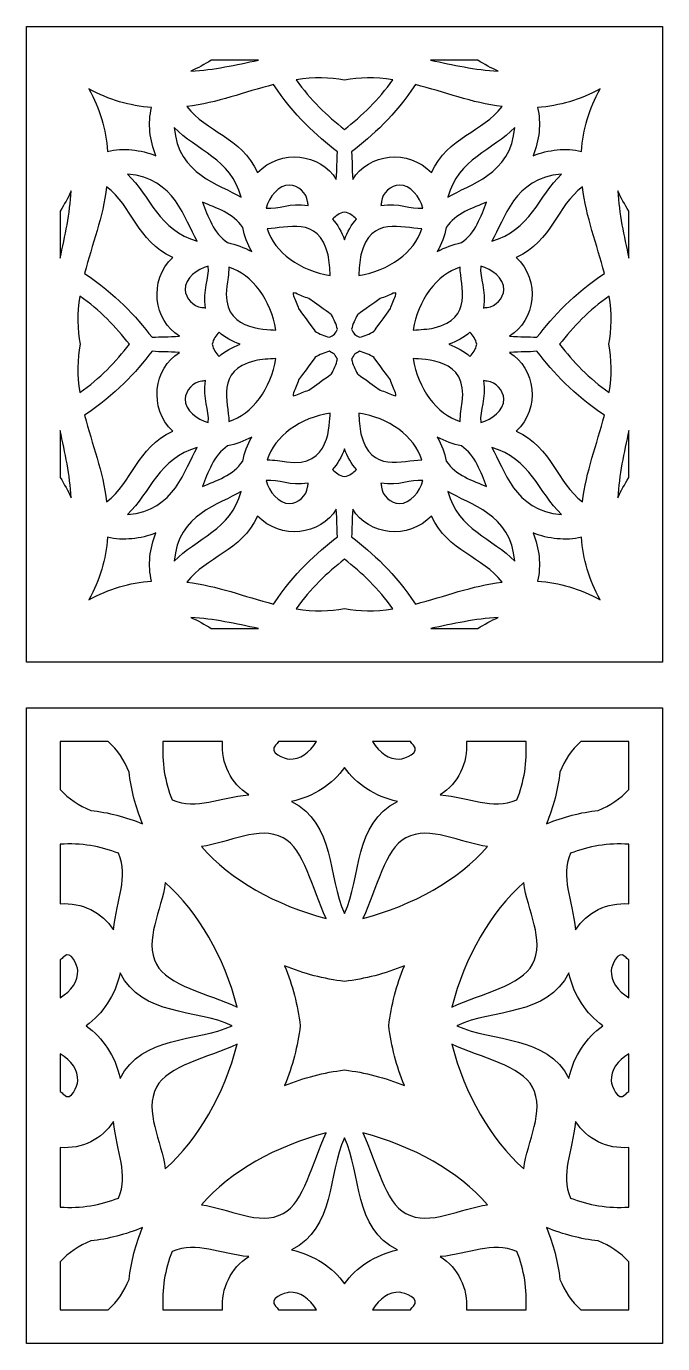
# Model space of a CAD drawing. Header units: millimetres. Extents: x -515 to 516, y -311 to 311.
# Drawn here: x -515 to -215, y -311 to 311 of the extents above; entities that cross this region are included whole.
import ezdxf

# ---------------------------------------------------------------- set-up
doc = ezdxf.new("R2010")
doc.units = ezdxf.units.MM
doc.header["$MEASUREMENT"] = 0
doc.layers.add('layer 1', color=7, linetype='Continuous')

msp = doc.modelspace()

# ---------------------------------------------------------------- linework, layer by layer
at = {"layer": 'layer 1'}
for points, knots in [([(-515.4075, 10.8001), (-510.4457, 10.8001), (-225.6865, 10.8001), (-215.4079, 10.8001), (-215.4079, 10.8001), (-215.4079, 44.8982), (-215.4079, 273.9407), (-215.4079, 310.8005), (-215.4079, 310.8005), (-215.4079, 310.8005), (-515.4075, 310.8005), (-515.4075, 310.8005), (-515.4075, 310.8005), (-515.4075, 197.119), (-515.4075, 264.5596), (-515.4075, 10.8001)], [0, 0, 0, 0, 0.2, 0.2, 0.2, 0.2, 0.4, 0.4, 0.4, 0.4, 0.6, 0.6, 0.6, 0.6, 1, 1, 1, 1]), ([(-428.2272, 294.8002), (-428.2272, 294.8002), (-406.0279, 294.8002), (-406.0279, 294.8002), (-406.0279, 294.8002), (-416.5279, 292.74), (-427.0877, 290.1202), (-437.8078, 289.7006), (-437.8078, 289.7006), (-434.5273, 291.1402), (-431.3678, 292.9403), (-428.2272, 294.8002)], [0, 0, 0, 0, 0.25, 0.25, 0.25, 0.25, 0.5, 0.5, 0.5, 0.5, 1, 1, 1, 1]), ([(-302.5877, 294.8002), (-299.4478, 292.9403), (-296.2875, 291.1402), (-293.0077, 289.7006), (-293.0077, 289.7006), (-303.7278, 290.1202), (-314.2679, 292.74), (-324.7877, 294.8002), (-324.7877, 294.8002), (-324.7877, 294.8002), (-302.5877, 294.8002), (-302.5877, 294.8002)], [0, 0, 0, 0, 0.25, 0.25, 0.25, 0.25, 0.5, 0.5, 0.5, 0.5, 1, 1, 1, 1]), ([(-365.4074, 285.3798), (-358.5273, 286.78), (-350.9071, 286.96), (-342.6479, 285.6202), (-342.6479, 285.6202), (-349.2475, 276.0803), (-357.2473, 268.6604), (-365.4074, 262.1599), (-365.4074, 262.1599), (-373.5675, 268.6604), (-381.5673, 276.0803), (-388.1676, 285.6202), (-388.1676, 285.6202), (-379.9077, 286.96), (-372.2875, 286.78), (-365.4074, 285.3798)], [0, 0, 0, 0, 0.2, 0.2, 0.2, 0.2, 0.4, 0.4, 0.4, 0.4, 0.6, 0.6, 0.6, 0.6, 1, 1, 1, 1]), ([(-456.4273, 272.5201), (-458.1476, 265.02), (-457.2472, 256.9802), (-454.3873, 249.7803), (-454.3873, 249.7803), (-461.5874, 252.6404), (-469.6272, 253.5605), (-477.1275, 251.8201), (-477.1275, 251.8201), (-477.9073, 262.0798), (-480.7475, 271.9402), (-485.9076, 281.3001), (-485.9076, 281.3001), (-476.5474, 276.1401), (-466.6874, 273.3003), (-456.4273, 272.5201)], [0, 0, 0, 0, 0.2, 0.2, 0.2, 0.2, 0.4, 0.4, 0.4, 0.4, 0.6, 0.6, 0.6, 0.6, 1, 1, 1, 1]), ([(-398.8673, 283.34), (-389.2072, 268.8804), (-378.6474, 259.2407), (-368.7076, 251.5403), (-368.7076, 251.5403), (-369.1075, 247.1204), (-368.8074, 244.2399), (-369.2875, 238.54), (-369.2875, 238.54), (-376.5872, 250.8206), (-395.5875, 253.2597), (-406.3674, 241.8001), (-406.3674, 241.8001), (-414.2674, 258.8401), (-430.6072, 260.8602), (-439.6874, 272.9397), (-439.6874, 272.9397), (-425.3677, 274.7202), (-412.6275, 279.7804), (-398.8673, 283.34)], [0, 0, 0, 0, 0.16666667, 0.16666667, 0.16666667, 0.16666667, 0.33333333, 0.33333333, 0.33333333, 0.33333333, 0.5, 0.5, 0.5, 0.5, 0.66666667, 0.66666667, 0.66666667, 0.66666667, 1, 1, 1, 1]), ([(-291.1274, 272.9397), (-300.2076, 260.8602), (-316.5475, 258.8401), (-324.4475, 241.8001), (-324.4475, 241.8001), (-335.2076, 253.2597), (-354.208, 250.8206), (-361.5077, 238.54), (-361.5077, 238.54), (-362.0074, 244.2399), (-361.6876, 247.1001), (-362.1073, 251.5403), (-362.1073, 251.5403), (-352.1477, 259.2407), (-341.5872, 268.8804), (-331.9475, 283.34), (-331.9475, 283.34), (-318.188, 279.7804), (-305.4281, 274.7202), (-291.1274, 272.9397)], [0, 0, 0, 0, 0.16666667, 0.16666667, 0.16666667, 0.16666667, 0.33333333, 0.33333333, 0.33333333, 0.33333333, 0.5, 0.5, 0.5, 0.5, 0.66666667, 0.66666667, 0.66666667, 0.66666667, 1, 1, 1, 1]), ([(-274.3673, 272.5201), (-264.128, 273.3003), (-254.2472, 276.1401), (-244.9076, 281.3001), (-244.9076, 281.3001), (-250.0677, 271.9402), (-252.9081, 262.0798), (-253.6876, 251.8201), (-253.6876, 251.8201), (-261.1673, 253.5401), (-269.2079, 252.6404), (-276.4275, 249.7803), (-276.4275, 249.7803), (-273.568, 256.9802), (-272.6479, 265.02), (-274.3673, 272.5201)], [0, 0, 0, 0, 0.2, 0.2, 0.2, 0.2, 0.4, 0.4, 0.4, 0.4, 0.6, 0.6, 0.6, 0.6, 1, 1, 1, 1]), ([(-414.1078, 230.2604), (-424.2473, 236.3399), (-443.9274, 240.66), (-445.6673, 263.1004), (-445.6673, 263.1004), (-435.4671, 252.4197), (-418.9677, 248.2599), (-414.1078, 230.2604)], [0, 0, 0, 0, 0.33333333, 0.33333333, 0.33333333, 0.33333333, 1, 1, 1, 1]), ([(-285.1478, 263.1004), (-286.8875, 240.66), (-306.5675, 236.3399), (-316.688, 230.2604), (-316.688, 230.2604), (-311.8478, 248.2599), (-295.3477, 252.4197), (-285.1478, 263.1004)], [0, 0, 0, 0, 0.33333333, 0.33333333, 0.33333333, 0.33333333, 1, 1, 1, 1]), ([(-434.8675, 209.5204), (-452.8675, 214.3606), (-457.0276, 230.86), (-467.6874, 241.0607), (-467.6874, 241.0607), (-445.2673, 239.3203), (-440.9477, 219.6402), (-434.8675, 209.5204)], [0, 0, 0, 0, 0.33333333, 0.33333333, 0.33333333, 0.33333333, 1, 1, 1, 1]), ([(-263.1073, 241.0607), (-273.7874, 230.86), (-277.9479, 214.3606), (-295.9473, 209.5204), (-295.9473, 209.5204), (-289.8671, 219.6402), (-285.5477, 239.3203), (-263.1073, 241.0607)], [0, 0, 0, 0, 0.33333333, 0.33333333, 0.33333333, 0.33333333, 1, 1, 1, 1]), ([(-499.4075, 223.6208), (-497.5476, 226.76), (-495.7475, 229.9202), (-494.3074, 233.2), (-494.3074, 233.2), (-494.7274, 222.4799), (-497.3474, 211.9201), (-499.4075, 201.4201), (-499.4075, 201.4201), (-499.4075, 201.4201), (-499.4075, 223.6208), (-499.4075, 223.6208)], [0, 0, 0, 0, 0.25, 0.25, 0.25, 0.25, 0.5, 0.5, 0.5, 0.5, 1, 1, 1, 1]), ([(-477.5476, 235.0803), (-465.4675, 226.0001), (-463.4474, 209.6603), (-446.4076, 201.7603), (-446.4076, 201.7603), (-457.8474, 190.9804), (-455.4274, 171.9801), (-443.1478, 164.6804), (-443.1478, 164.6804), (-448.8675, 164.2003), (-451.7275, 164.5201), (-456.1473, 164.1005), (-456.1473, 164.1005), (-463.8475, 174.0403), (-473.4874, 184.6001), (-487.9474, 194.2602), (-487.9474, 194.2602), (-484.3875, 208.0204), (-479.3274, 220.7599), (-477.5476, 235.0803)], [0, 0, 0, 0, 0.16666667, 0.16666667, 0.16666667, 0.16666667, 0.33333333, 0.33333333, 0.33333333, 0.33333333, 0.5, 0.5, 0.5, 0.5, 0.66666667, 0.66666667, 0.66666667, 0.66666667, 1, 1, 1, 1]), ([(-402.3277, 225.08), (-400.9472, 230.2204), (-396.6075, 236.0798), (-391.1677, 235.9203), (-391.1677, 235.9203), (-387.3473, 235.8198), (-383.1074, 232.0606), (-382.8276, 228.1405), (-382.8276, 228.1405), (-382.7679, 227.4601), (-382.6674, 226.8401), (-382.4874, 226.2602), (-382.4874, 226.2602), (-391.3279, 227.9001), (-396.1674, 224.3202), (-402.3277, 225.08)], [0, 0, 0, 0, 0.2, 0.2, 0.2, 0.2, 0.4, 0.4, 0.4, 0.4, 0.6, 0.6, 0.6, 0.6, 1, 1, 1, 1]), ([(-348.3077, 226.2602), (-348.1475, 226.8401), (-348.0273, 227.4601), (-347.9879, 228.1405), (-347.9879, 228.1405), (-347.7074, 232.0606), (-343.4478, 235.8198), (-339.6472, 235.9203), (-339.6472, 235.9203), (-334.2081, 236.0798), (-329.8676, 230.2204), (-328.4871, 225.08), (-328.4871, 225.08), (-334.6277, 224.3202), (-339.5073, 227.9001), (-348.3077, 226.2602)], [0, 0, 0, 0, 0.2, 0.2, 0.2, 0.2, 0.4, 0.4, 0.4, 0.4, 0.6, 0.6, 0.6, 0.6, 1, 1, 1, 1]), ([(-274.6477, 164.1005), (-279.0275, 164.5004), (-281.9875, 164.2003), (-287.6677, 164.6804), (-287.6677, 164.6804), (-275.3675, 171.9801), (-272.9474, 190.9804), (-284.4076, 201.7603), (-284.4076, 201.7603), (-267.3677, 209.6603), (-265.3278, 226.0001), (-253.2476, 235.0803), (-253.2476, 235.0803), (-251.4875, 220.7599), (-246.4076, 208.0204), (-242.8678, 194.2602), (-242.8678, 194.2602), (-257.3273, 184.6001), (-266.9677, 174.06), (-274.6477, 164.1005)], [0, 0, 0, 0, 0.16666667, 0.16666667, 0.16666667, 0.16666667, 0.33333333, 0.33333333, 0.33333333, 0.33333333, 0.5, 0.5, 0.5, 0.5, 0.66666667, 0.66666667, 0.66666667, 0.66666667, 1, 1, 1, 1]), ([(-231.4075, 223.6208), (-231.4075, 223.6208), (-231.4075, 201.4201), (-231.4075, 201.4201), (-231.4075, 201.4201), (-233.4677, 211.9405), (-236.0875, 222.4799), (-236.5078, 233.2), (-236.5078, 233.2), (-235.0676, 229.9202), (-233.2674, 226.76), (-231.4075, 223.6208)], [0, 0, 0, 0, 0.25, 0.25, 0.25, 0.25, 0.5, 0.5, 0.5, 0.5, 1, 1, 1, 1]), ([(-420.5078, 208.7605), (-427.1074, 213.1003), (-429.8874, 221.5205), (-432.4277, 227.8199), (-432.4277, 227.8199), (-426.1276, 225.2803), (-417.7074, 222.5003), (-413.3676, 215.9), (-413.3676, 215.9), (-412.5874, 211.9799), (-411.1275, 208.1406), (-409.1474, 204.5403), (-409.1474, 204.5403), (-412.7477, 206.5204), (-416.5877, 207.9803), (-420.5078, 208.7605)], [0, 0, 0, 0, 0.2, 0.2, 0.2, 0.2, 0.4, 0.4, 0.4, 0.4, 0.6, 0.6, 0.6, 0.6, 1, 1, 1, 1]), ([(-310.3077, 208.7605), (-314.2272, 207.9803), (-318.0679, 206.5204), (-321.6478, 204.5403), (-321.6478, 204.5403), (-319.6881, 208.1406), (-318.2274, 211.9799), (-317.4479, 215.9), (-317.4479, 215.9), (-313.1074, 222.5003), (-304.6873, 225.2803), (-298.3878, 227.8199), (-298.3878, 227.8199), (-300.9281, 221.5205), (-303.7074, 213.1003), (-310.3077, 208.7605)], [0, 0, 0, 0, 0.2, 0.2, 0.2, 0.2, 0.4, 0.4, 0.4, 0.4, 0.6, 0.6, 0.6, 0.6, 1, 1, 1, 1]), ([(-401.8273, 215.2997), (-392.688, 215.4607), (-377.7273, 221.7602), (-373.1675, 203.0803), (-373.1675, 203.0803), (-372.3873, 199.88), (-372.4478, 196.5004), (-372.1076, 193.2403), (-372.1076, 193.2403), (-386.1475, 195.38), (-398.428, 204.16), (-401.8273, 215.2997)], [0, 0, 0, 0, 0.25, 0.25, 0.25, 0.25, 0.5, 0.5, 0.5, 0.5, 1, 1, 1, 1]), ([(-365.4074, 210.0202), (-366.7675, 213.8201), (-368.728, 217.2805), (-371.0876, 219.9003), (-371.0876, 219.9003), (-369.4674, 221.4403), (-368.0075, 222.6001), (-365.4074, 223.2004), (-365.4074, 223.2004), (-362.8074, 222.6001), (-361.3474, 221.4403), (-359.7279, 219.9003), (-359.7279, 219.9003), (-362.0876, 217.2805), (-364.0473, 213.8201), (-365.4074, 210.0202)], [0, 0, 0, 0, 0.2, 0.2, 0.2, 0.2, 0.4, 0.4, 0.4, 0.4, 0.6, 0.6, 0.6, 0.6, 1, 1, 1, 1]), ([(-328.9876, 215.2997), (-332.3875, 204.16), (-344.6674, 195.38), (-358.7073, 193.2403), (-358.7073, 193.2403), (-358.3474, 196.5004), (-358.4275, 199.88), (-357.648, 203.0803), (-357.648, 203.0803), (-353.0875, 221.7602), (-338.1472, 215.4607), (-328.9876, 215.2997)], [0, 0, 0, 0, 0.25, 0.25, 0.25, 0.25, 0.5, 0.5, 0.5, 0.5, 1, 1, 1, 1]), ([(-429.6878, 197.7199), (-428.9273, 191.5603), (-432.5072, 186.7004), (-430.8673, 177.8803), (-430.8673, 177.8803), (-431.4479, 178.0603), (-432.0672, 178.1601), (-432.7476, 178.2205), (-432.7476, 178.2205), (-436.6677, 178.5003), (-440.4276, 182.7606), (-440.5274, 186.5606), (-440.5274, 186.5606), (-440.6876, 192.0004), (-434.8275, 196.3401), (-429.6878, 197.7199)], [0, 0, 0, 0, 0.2, 0.2, 0.2, 0.2, 0.4, 0.4, 0.4, 0.4, 0.6, 0.6, 0.6, 0.6, 1, 1, 1, 1]), ([(-397.8474, 167.5005), (-402.6476, 168.0206), (-424.0477, 167.1799), (-420.8276, 188.1604), (-420.8276, 188.1604), (-420.4474, 190.7204), (-419.9673, 193.9805), (-419.9075, 197.2202), (-419.9075, 197.2202), (-408.7678, 193.8202), (-399.9878, 181.5404), (-397.8474, 167.5005)], [0, 0, 0, 0, 0.25, 0.25, 0.25, 0.25, 0.5, 0.5, 0.5, 0.5, 1, 1, 1, 1]), ([(-310.9073, 197.2202), (-310.7274, 188.0802), (-304.4476, 173.1202), (-323.1274, 168.5604), (-323.1274, 168.5604), (-326.3277, 167.7802), (-329.7073, 167.8603), (-332.9674, 167.5005), (-332.9674, 167.5005), (-330.8278, 181.5404), (-322.0477, 193.8202), (-310.9073, 197.2202)], [0, 0, 0, 0, 0.25, 0.25, 0.25, 0.25, 0.5, 0.5, 0.5, 0.5, 1, 1, 1, 1]), ([(-298.068, 178.2205), (-298.7273, 178.1601), (-299.3676, 178.0603), (-299.9475, 177.8803), (-299.9475, 177.8803), (-298.328, 186.6604), (-301.8679, 191.6405), (-301.1277, 197.7199), (-301.1277, 197.7199), (-295.9873, 196.3401), (-290.1272, 192.0004), (-290.2875, 186.5606), (-290.2875, 186.5606), (-290.3873, 182.7606), (-294.1478, 178.5003), (-298.068, 178.2205)], [0, 0, 0, 0, 0.2, 0.2, 0.2, 0.2, 0.4, 0.4, 0.4, 0.4, 0.6, 0.6, 0.6, 0.6, 1, 1, 1, 1]), ([(-490.2275, 183.5605), (-480.6876, 176.9602), (-473.2673, 168.9604), (-466.7673, 160.8003), (-466.7673, 160.8003), (-473.2673, 152.6402), (-480.6876, 144.6404), (-490.2275, 138.0401), (-490.2275, 138.0401), (-491.5673, 146.3007), (-491.3875, 153.9202), (-489.9875, 160.8003), (-489.9875, 160.8003), (-491.3875, 167.6804), (-491.5673, 175.2999), (-490.2275, 183.5605)], [0, 0, 0, 0, 0.2, 0.2, 0.2, 0.2, 0.4, 0.4, 0.4, 0.4, 0.6, 0.6, 0.6, 0.6, 1, 1, 1, 1]), ([(-368.7076, 167.88), (-369.1476, 167.0801), (-369.6073, 166.3006), (-370.1275, 165.5204), (-370.1275, 165.5204), (-370.9077, 165.0002), (-371.6872, 164.5405), (-372.4878, 164.1005), (-372.4878, 164.1005), (-374.9079, 164.7605), (-377.1875, 165.6602), (-379.3475, 167), (-379.3475, 167), (-379.3475, 167), (-381.6278, 170.0801), (-387.0275, 177.6202), (-387.0275, 177.6202), (-387.7072, 179.6798), (-388.5078, 181.7203), (-389.4673, 183.68), (-389.4673, 183.68), (-389.5271, 184.1404), (-389.5875, 184.5805), (-389.6473, 185.0402), (-389.6473, 185.0402), (-389.1876, 184.9804), (-388.7475, 184.9207), (-388.2871, 184.8602), (-388.2871, 184.8602), (-386.3274, 183.9), (-384.2876, 183.1001), (-382.2273, 182.4204), (-382.2273, 182.4204), (-374.6675, 177.0003), (-371.6071, 174.7404), (-371.6071, 174.7404), (-371.6071, 174.7404), (-370.2673, 172.5804), (-369.3676, 170.3001), (-368.7076, 167.88)], [0, 0, 0, 0, 0.09090909, 0.09090909, 0.09090909, 0.09090909, 0.18181818, 0.18181818, 0.18181818, 0.18181818, 0.27272727, 0.27272727, 0.27272727, 0.27272727, 0.36363636, 0.36363636, 0.36363636, 0.36363636, 0.45454545, 0.45454545, 0.45454545, 0.45454545, 0.54545455, 0.54545455, 0.54545455, 0.54545455, 0.63636364, 0.63636364, 0.63636364, 0.63636364, 0.72727273, 0.72727273, 0.72727273, 0.72727273, 0.81818182, 0.81818182, 0.81818182, 0.81818182, 1, 1, 1, 1]), ([(-348.5875, 182.4204), (-346.5273, 183.1001), (-344.4874, 183.9), (-342.5277, 184.8602), (-342.5277, 184.8602), (-342.0673, 184.9207), (-341.6076, 184.9804), (-341.1479, 185.0402), (-341.1479, 185.0402), (-341.2273, 184.5805), (-341.2878, 184.1404), (-341.3475, 183.68), (-341.3475, 183.68), (-342.288, 181.7203), (-343.1076, 179.6798), (-343.788, 177.6202), (-343.788, 177.6202), (-349.1477, 170.1406), (-351.468, 167), (-351.468, 167), (-351.468, 167), (-353.6274, 165.6602), (-355.9076, 164.7605), (-358.3277, 164.1005), (-358.3277, 164.1005), (-359.1276, 164.5405), (-359.9078, 165.0002), (-360.6874, 165.5204), (-360.6874, 165.5204), (-361.1871, 166.3006), (-361.6672, 167.0801), (-362.1073, 167.88), (-362.1073, 167.88), (-361.4472, 170.3001), (-360.5475, 172.5804), (-359.2078, 174.7404), (-359.2078, 174.7404), (-359.2078, 174.7404), (-356.0278, 177.0804), (-348.5875, 182.4204)], [0, 0, 0, 0, 0.09090909, 0.09090909, 0.09090909, 0.09090909, 0.18181818, 0.18181818, 0.18181818, 0.18181818, 0.27272727, 0.27272727, 0.27272727, 0.27272727, 0.36363636, 0.36363636, 0.36363636, 0.36363636, 0.45454545, 0.45454545, 0.45454545, 0.45454545, 0.54545455, 0.54545455, 0.54545455, 0.54545455, 0.63636364, 0.63636364, 0.63636364, 0.63636364, 0.72727273, 0.72727273, 0.72727273, 0.72727273, 0.81818182, 0.81818182, 0.81818182, 0.81818182, 1, 1, 1, 1]), ([(-240.8279, 160.8003), (-239.4277, 153.9202), (-239.2274, 146.3007), (-240.5875, 138.0401), (-240.5875, 138.0401), (-250.1274, 144.6404), (-257.548, 152.6402), (-264.0478, 160.8003), (-264.0478, 160.8003), (-257.548, 168.9604), (-250.1274, 176.9602), (-240.5875, 183.5605), (-240.5875, 183.5605), (-239.2274, 175.2999), (-239.4277, 167.6804), (-240.8279, 160.8003)], [0, 0, 0, 0, 0.2, 0.2, 0.2, 0.2, 0.4, 0.4, 0.4, 0.4, 0.6, 0.6, 0.6, 0.6, 1, 1, 1, 1]), ([(-427.8075, 160.8003), (-427.2079, 163.4004), (-426.0474, 164.8603), (-424.5074, 166.4805), (-424.5074, 166.4805), (-421.8876, 164.1202), (-418.4272, 162.1597), (-414.6273, 160.8003), (-414.6273, 160.8003), (-418.4272, 159.4402), (-421.8876, 157.4805), (-424.5074, 155.1201), (-424.5074, 155.1201), (-426.0474, 156.7403), (-427.2079, 158.2003), (-427.8075, 160.8003)], [0, 0, 0, 0, 0.2, 0.2, 0.2, 0.2, 0.4, 0.4, 0.4, 0.4, 0.6, 0.6, 0.6, 0.6, 1, 1, 1, 1]), ([(-316.1679, 160.8003), (-312.3876, 162.1597), (-308.9279, 164.1202), (-306.3075, 166.4805), (-306.3075, 166.4805), (-304.7477, 164.8399), (-303.6076, 163.38), (-303.008, 160.8003), (-303.008, 160.8003), (-303.6076, 158.2206), (-304.7477, 156.76), (-306.3075, 155.1201), (-306.3075, 155.1201), (-308.9279, 157.4805), (-312.3876, 159.4402), (-316.1679, 160.8003)], [0, 0, 0, 0, 0.2, 0.2, 0.2, 0.2, 0.4, 0.4, 0.4, 0.4, 0.6, 0.6, 0.6, 0.6, 1, 1, 1, 1]), ([(-446.4076, 119.8404), (-463.4474, 111.9404), (-465.4675, 95.6005), (-477.5476, 86.5203), (-477.5476, 86.5203), (-479.3274, 100.8407), (-484.3875, 113.5802), (-487.9474, 127.3404), (-487.9474, 127.3404), (-473.4874, 136.9801), (-463.8475, 147.5406), (-456.1473, 157.5002), (-456.1473, 157.5002), (-451.7475, 157.0805), (-448.8876, 157.4003), (-443.1478, 156.9006), (-443.1478, 156.9006), (-455.4274, 149.6002), (-457.8474, 130.6005), (-446.4076, 119.8404)], [0, 0, 0, 0, 0.16666667, 0.16666667, 0.16666667, 0.16666667, 0.33333333, 0.33333333, 0.33333333, 0.33333333, 0.5, 0.5, 0.5, 0.5, 0.66666667, 0.66666667, 0.66666667, 0.66666667, 1, 1, 1, 1]), ([(-382.2273, 139.1802), (-384.2876, 138.5005), (-386.3274, 137.6802), (-388.2871, 136.7404), (-388.2871, 136.7404), (-388.7475, 136.68), (-389.1876, 136.6202), (-389.6473, 136.5401), (-389.6473, 136.5401), (-389.5875, 137.0005), (-389.5271, 137.4602), (-389.4673, 137.9199), (-389.4673, 137.9199), (-388.5078, 139.8803), (-387.7072, 141.9202), (-387.0275, 143.9804), (-387.0275, 143.9804), (-381.6278, 151.5205), (-379.3475, 154.5999), (-379.3475, 154.5999), (-379.3475, 154.5999), (-377.1875, 155.9404), (-374.9079, 156.8401), (-372.4878, 157.5002), (-372.4878, 157.5002), (-371.6872, 157.0601), (-370.9077, 156.6004), (-370.1275, 156.0803), (-370.1275, 156.0803), (-369.6073, 155.3), (-369.1476, 154.5205), (-368.7076, 153.7206), (-368.7076, 153.7206), (-369.3676, 151.3005), (-370.2673, 149.0203), (-371.6071, 146.8602), (-371.6071, 146.8602), (-371.6071, 146.8602), (-374.7076, 144.5603), (-382.2273, 139.1802)], [0, 0, 0, 0, 0.09090909, 0.09090909, 0.09090909, 0.09090909, 0.18181818, 0.18181818, 0.18181818, 0.18181818, 0.27272727, 0.27272727, 0.27272727, 0.27272727, 0.36363636, 0.36363636, 0.36363636, 0.36363636, 0.45454545, 0.45454545, 0.45454545, 0.45454545, 0.54545455, 0.54545455, 0.54545455, 0.54545455, 0.63636364, 0.63636364, 0.63636364, 0.63636364, 0.72727273, 0.72727273, 0.72727273, 0.72727273, 0.81818182, 0.81818182, 0.81818182, 0.81818182, 1, 1, 1, 1]), ([(-362.1073, 153.7206), (-361.6672, 154.5205), (-361.1871, 155.3), (-360.6874, 156.0803), (-360.6874, 156.0803), (-359.9078, 156.6004), (-359.1276, 157.0601), (-358.3277, 157.5002), (-358.3277, 157.5002), (-355.9076, 156.8401), (-353.6274, 155.9404), (-351.468, 154.5999), (-351.468, 154.5999), (-351.468, 154.5999), (-349.2075, 151.5606), (-343.788, 143.9804), (-343.788, 143.9804), (-343.1076, 141.9202), (-342.288, 139.8803), (-341.3475, 137.9199), (-341.3475, 137.9199), (-341.2878, 137.4602), (-341.2273, 137.0005), (-341.1479, 136.5401), (-341.1479, 136.5401), (-341.6076, 136.6202), (-342.0673, 136.68), (-342.5277, 136.7404), (-342.5277, 136.7404), (-344.4874, 137.6802), (-346.5273, 138.5005), (-348.5875, 139.1802), (-348.5875, 139.1802), (-356.1276, 144.58), (-359.2078, 146.8602), (-359.2078, 146.8602), (-359.2078, 146.8602), (-360.5475, 149.0203), (-361.4472, 151.3005), (-362.1073, 153.7206)], [0, 0, 0, 0, 0.09090909, 0.09090909, 0.09090909, 0.09090909, 0.18181818, 0.18181818, 0.18181818, 0.18181818, 0.27272727, 0.27272727, 0.27272727, 0.27272727, 0.36363636, 0.36363636, 0.36363636, 0.36363636, 0.45454545, 0.45454545, 0.45454545, 0.45454545, 0.54545455, 0.54545455, 0.54545455, 0.54545455, 0.63636364, 0.63636364, 0.63636364, 0.63636364, 0.72727273, 0.72727273, 0.72727273, 0.72727273, 0.81818182, 0.81818182, 0.81818182, 0.81818182, 1, 1, 1, 1]), ([(-253.2476, 86.5203), (-265.3278, 95.6005), (-267.3677, 111.9404), (-284.4076, 119.8404), (-284.4076, 119.8404), (-272.9474, 130.6005), (-275.3675, 149.6002), (-287.6677, 156.9006), (-287.6677, 156.9006), (-281.8877, 157.4003), (-279.1077, 157.0805), (-274.6477, 157.5002), (-274.6477, 157.5002), (-266.9677, 147.5406), (-257.3273, 136.9801), (-242.8678, 127.3404), (-242.8678, 127.3404), (-246.4076, 113.5802), (-251.4875, 100.8203), (-253.2476, 86.5203)], [0, 0, 0, 0, 0.16666667, 0.16666667, 0.16666667, 0.16666667, 0.33333333, 0.33333333, 0.33333333, 0.33333333, 0.5, 0.5, 0.5, 0.5, 0.66666667, 0.66666667, 0.66666667, 0.66666667, 1, 1, 1, 1]), ([(-419.9075, 124.3805), (-420.0671, 133.5204), (-426.3673, 148.4804), (-407.6874, 153.0402), (-407.6874, 153.0402), (-404.4878, 153.8204), (-401.1075, 153.7403), (-397.8474, 154.1002), (-397.8474, 154.1002), (-399.9878, 140.0603), (-408.7678, 127.7804), (-419.9075, 124.3805)], [0, 0, 0, 0, 0.25, 0.25, 0.25, 0.25, 0.5, 0.5, 0.5, 0.5, 1, 1, 1, 1]), ([(-332.9674, 154.1002), (-328.388, 153.6004), (-306.7475, 154.4805), (-309.9872, 133.4403), (-309.9872, 133.4403), (-310.3675, 130.8803), (-310.8476, 127.6209), (-310.9073, 124.3805), (-310.9073, 124.3805), (-322.0477, 127.7804), (-330.8278, 140.0603), (-332.9674, 154.1002)], [0, 0, 0, 0, 0.25, 0.25, 0.25, 0.25, 0.5, 0.5, 0.5, 0.5, 1, 1, 1, 1]), ([(-432.7476, 143.3808), (-432.0672, 143.4202), (-431.4479, 143.5404), (-430.8673, 143.7203), (-430.8673, 143.7203), (-432.5072, 134.8805), (-428.9273, 130.0403), (-429.6878, 123.88), (-429.6878, 123.88), (-434.8275, 125.2605), (-440.6876, 129.6003), (-440.5274, 135.0401), (-440.5274, 135.0401), (-440.4276, 138.84), (-436.6677, 143.1003), (-432.7476, 143.3808)], [0, 0, 0, 0, 0.2, 0.2, 0.2, 0.2, 0.4, 0.4, 0.4, 0.4, 0.6, 0.6, 0.6, 0.6, 1, 1, 1, 1]), ([(-301.1277, 123.88), (-301.8679, 130.0403), (-298.3077, 134.9002), (-299.9475, 143.7203), (-299.9475, 143.7203), (-299.3676, 143.5404), (-298.7273, 143.4202), (-298.068, 143.3808), (-298.068, 143.3808), (-294.1478, 143.1003), (-290.3873, 138.84), (-290.2875, 135.0401), (-290.2875, 135.0401), (-290.1272, 129.6003), (-295.9873, 125.2605), (-301.1277, 123.88)], [0, 0, 0, 0, 0.2, 0.2, 0.2, 0.2, 0.4, 0.4, 0.4, 0.4, 0.6, 0.6, 0.6, 0.6, 1, 1, 1, 1]), ([(-392.7675, 105.3801), (-395.3275, 105.7604), (-398.5876, 106.2405), (-401.8273, 106.3002), (-401.8273, 106.3002), (-398.428, 117.4406), (-386.1475, 126.22), (-372.1076, 128.3603), (-372.1076, 128.3603), (-372.6277, 123.5602), (-371.7877, 102.1601), (-392.7675, 105.3801)], [0, 0, 0, 0, 0.25, 0.25, 0.25, 0.25, 0.5, 0.5, 0.5, 0.5, 1, 1, 1, 1]), ([(-328.9876, 106.3002), (-338.1275, 106.1399), (-353.0875, 99.8405), (-357.648, 118.5203), (-357.648, 118.5203), (-358.4275, 121.7199), (-358.3474, 125.1002), (-358.7073, 128.3603), (-358.7073, 128.3603), (-344.6674, 126.22), (-332.3875, 117.4406), (-328.9876, 106.3002)], [0, 0, 0, 0, 0.25, 0.25, 0.25, 0.25, 0.5, 0.5, 0.5, 0.5, 1, 1, 1, 1]), ([(-499.4075, 120.1806), (-497.3474, 109.6601), (-494.7274, 99.12), (-494.3074, 88.4006), (-494.3074, 88.4006), (-495.7475, 91.6804), (-497.5476, 94.84), (-499.4075, 97.9806), (-499.4075, 97.9806), (-499.4075, 97.9806), (-499.4075, 120.1806), (-499.4075, 120.1806)], [0, 0, 0, 0, 0.25, 0.25, 0.25, 0.25, 0.5, 0.5, 0.5, 0.5, 1, 1, 1, 1]), ([(-231.4075, 120.1806), (-231.4075, 120.1806), (-231.4075, 97.9602), (-231.4075, 97.9602), (-231.4075, 97.9602), (-233.2674, 94.84), (-235.0676, 91.6607), (-236.5078, 88.4006), (-236.5078, 88.4006), (-236.0875, 99.1003), (-233.4677, 109.6601), (-231.4075, 120.1806)], [0, 0, 0, 0, 0.25, 0.25, 0.25, 0.25, 0.5, 0.5, 0.5, 0.5, 1, 1, 1, 1]), ([(-467.6874, 80.54), (-457.0276, 90.7406), (-452.8675, 107.24), (-434.8675, 112.0802), (-434.8675, 112.0802), (-440.9477, 101.9604), (-445.2673, 82.2804), (-467.6874, 80.54)], [0, 0, 0, 0, 0.33333333, 0.33333333, 0.33333333, 0.33333333, 1, 1, 1, 1]), ([(-420.5078, 112.8408), (-416.5877, 113.6203), (-412.7477, 115.0803), (-409.1474, 117.0407), (-409.1474, 117.0407), (-411.1275, 113.46), (-412.5874, 109.6201), (-413.3676, 105.6999), (-413.3676, 105.6999), (-417.7074, 99.1003), (-426.1276, 96.3203), (-432.4277, 93.7807), (-432.4277, 93.7807), (-429.8874, 100.0802), (-427.1074, 108.5003), (-420.5078, 112.8408)], [0, 0, 0, 0, 0.2, 0.2, 0.2, 0.2, 0.4, 0.4, 0.4, 0.4, 0.6, 0.6, 0.6, 0.6, 1, 1, 1, 1]), ([(-310.3077, 112.8408), (-303.7074, 108.5003), (-300.9281, 100.0802), (-298.3878, 93.7807), (-298.3878, 93.7807), (-304.6873, 96.3203), (-313.1074, 99.1003), (-317.4479, 105.6999), (-317.4479, 105.6999), (-318.2274, 109.6201), (-319.6881, 113.46), (-321.6478, 117.0407), (-321.6478, 117.0407), (-318.0679, 115.0803), (-314.2272, 113.6203), (-310.3077, 112.8408)], [0, 0, 0, 0, 0.2, 0.2, 0.2, 0.2, 0.4, 0.4, 0.4, 0.4, 0.6, 0.6, 0.6, 0.6, 1, 1, 1, 1]), ([(-295.9473, 112.0802), (-277.9479, 107.24), (-273.7874, 90.7406), (-263.1073, 80.54), (-263.1073, 80.54), (-285.5477, 82.2804), (-289.8671, 101.9604), (-295.9473, 112.0802)], [0, 0, 0, 0, 0.33333333, 0.33333333, 0.33333333, 0.33333333, 1, 1, 1, 1]), ([(-365.4074, 111.5601), (-364.0473, 107.7805), (-362.0876, 104.3201), (-359.7279, 101.7004), (-359.7279, 101.7004), (-361.3474, 100.1406), (-362.8074, 99.0005), (-365.4074, 98.4002), (-365.4074, 98.4002), (-367.9878, 99.0005), (-369.4477, 100.1406), (-371.0876, 101.7004), (-371.0876, 101.7004), (-368.728, 104.3201), (-366.7675, 107.7805), (-365.4074, 111.5601)], [0, 0, 0, 0, 0.2, 0.2, 0.2, 0.2, 0.4, 0.4, 0.4, 0.4, 0.6, 0.6, 0.6, 0.6, 1, 1, 1, 1]), ([(-382.4874, 95.3404), (-382.6674, 94.7605), (-382.7679, 94.1202), (-382.8276, 93.4602), (-382.8276, 93.4602), (-383.1074, 89.54), (-387.3473, 85.7802), (-391.1677, 85.6804), (-391.1677, 85.6804), (-396.6075, 85.5201), (-400.9472, 91.3802), (-402.3277, 96.5206), (-402.3277, 96.5206), (-396.1871, 97.2805), (-391.2871, 93.7006), (-382.4874, 95.3404)], [0, 0, 0, 0, 0.2, 0.2, 0.2, 0.2, 0.4, 0.4, 0.4, 0.4, 0.6, 0.6, 0.6, 0.6, 1, 1, 1, 1]), ([(-328.4871, 96.5206), (-329.8676, 91.3802), (-334.2081, 85.5201), (-339.6472, 85.6804), (-339.6472, 85.6804), (-343.4478, 85.7802), (-347.7074, 89.54), (-347.9879, 93.4602), (-347.9879, 93.4602), (-348.0273, 94.1202), (-348.1475, 94.7605), (-348.3077, 95.3404), (-348.3077, 95.3404), (-339.4876, 93.7006), (-334.6474, 97.2805), (-328.4871, 96.5206)], [0, 0, 0, 0, 0.2, 0.2, 0.2, 0.2, 0.4, 0.4, 0.4, 0.4, 0.6, 0.6, 0.6, 0.6, 1, 1, 1, 1]), ([(-445.6673, 58.5002), (-443.9274, 80.9399), (-424.2473, 85.2607), (-414.1078, 91.3409), (-414.1078, 91.3409), (-418.9677, 73.3401), (-435.4671, 69.1803), (-445.6673, 58.5002)], [0, 0, 0, 0, 0.33333333, 0.33333333, 0.33333333, 0.33333333, 1, 1, 1, 1]), ([(-316.688, 91.3409), (-306.5675, 85.2607), (-286.8875, 80.9399), (-285.1478, 58.5002), (-285.1478, 58.5002), (-295.3477, 69.1803), (-311.8478, 73.3401), (-316.688, 91.3409)], [0, 0, 0, 0, 0.33333333, 0.33333333, 0.33333333, 0.33333333, 1, 1, 1, 1]), ([(-439.6874, 48.6405), (-430.6072, 60.7207), (-414.2674, 62.7599), (-406.3674, 79.8005), (-406.3674, 79.8005), (-395.5875, 68.3403), (-376.5872, 70.7604), (-369.2875, 83.0606), (-369.2875, 83.0606), (-368.8074, 77.3003), (-369.1075, 74.5006), (-368.7076, 70.0406), (-368.7076, 70.0406), (-378.6474, 62.3606), (-389.2072, 52.7209), (-398.8673, 38.2607), (-398.8673, 38.2607), (-412.6275, 41.8202), (-425.3677, 46.8804), (-439.6874, 48.6405)], [0, 0, 0, 0, 0.16666667, 0.16666667, 0.16666667, 0.16666667, 0.33333333, 0.33333333, 0.33333333, 0.33333333, 0.5, 0.5, 0.5, 0.5, 0.66666667, 0.66666667, 0.66666667, 0.66666667, 1, 1, 1, 1]), ([(-331.9475, 38.2607), (-341.5872, 52.7209), (-352.1477, 62.3606), (-362.1073, 70.0406), (-362.1073, 70.0406), (-361.7073, 74.4008), (-362.0074, 77.3804), (-361.5077, 83.0606), (-361.5077, 83.0606), (-354.208, 70.7604), (-335.2076, 68.3403), (-324.4475, 79.8005), (-324.4475, 79.8005), (-316.5475, 62.7599), (-300.2076, 60.7207), (-291.1274, 48.6405), (-291.1274, 48.6405), (-305.4281, 46.8804), (-318.188, 41.8202), (-331.9475, 38.2607)], [0, 0, 0, 0, 0.16666667, 0.16666667, 0.16666667, 0.16666667, 0.33333333, 0.33333333, 0.33333333, 0.33333333, 0.5, 0.5, 0.5, 0.5, 0.66666667, 0.66666667, 0.66666667, 0.66666667, 1, 1, 1, 1]), ([(-456.4273, 49.0805), (-466.6874, 48.3003), (-476.5474, 45.4606), (-485.9076, 40.3005), (-485.9076, 40.3005), (-480.7475, 49.6408), (-477.9073, 59.5202), (-477.1275, 69.7805), (-477.1275, 69.7805), (-469.6272, 68.0401), (-461.5874, 68.9602), (-454.3873, 71.8204), (-454.3873, 71.8204), (-457.2472, 64.6205), (-458.1476, 56.5806), (-456.4273, 49.0805)], [0, 0, 0, 0, 0.2, 0.2, 0.2, 0.2, 0.4, 0.4, 0.4, 0.4, 0.6, 0.6, 0.6, 0.6, 1, 1, 1, 1]), ([(-274.3673, 49.0805), (-272.6479, 56.5806), (-273.568, 64.6205), (-276.4275, 71.8204), (-276.4275, 71.8204), (-269.2079, 68.9602), (-261.1673, 68.0401), (-253.6876, 69.7805), (-253.6876, 69.7805), (-252.9081, 59.5202), (-250.0677, 49.6408), (-244.9076, 40.3005), (-244.9076, 40.3005), (-254.2472, 45.4606), (-264.128, 48.3003), (-274.3673, 49.0805)], [0, 0, 0, 0, 0.2, 0.2, 0.2, 0.2, 0.4, 0.4, 0.4, 0.4, 0.6, 0.6, 0.6, 0.6, 1, 1, 1, 1]), ([(-365.4074, 36.2201), (-372.2875, 34.8206), (-379.9077, 34.621), (-388.1676, 35.9804), (-388.1676, 35.9804), (-381.5673, 45.5203), (-373.5675, 52.9402), (-365.4074, 59.44), (-365.4074, 59.44), (-357.2473, 52.9402), (-349.2475, 45.5203), (-342.6479, 35.9804), (-342.6479, 35.9804), (-350.9071, 34.621), (-358.5273, 34.8206), (-365.4074, 36.2201)], [0, 0, 0, 0, 0.2, 0.2, 0.2, 0.2, 0.4, 0.4, 0.4, 0.4, 0.6, 0.6, 0.6, 0.6, 1, 1, 1, 1]), ([(-428.2272, 26.8004), (-431.3678, 28.6603), (-434.5273, 30.4605), (-437.8078, 31.9), (-437.8078, 31.9), (-427.0877, 31.4804), (-416.5476, 28.8606), (-406.0279, 26.8004), (-406.0279, 26.8004), (-406.0279, 26.8004), (-428.2272, 26.8004), (-428.2272, 26.8004)], [0, 0, 0, 0, 0.25, 0.25, 0.25, 0.25, 0.5, 0.5, 0.5, 0.5, 1, 1, 1, 1]), ([(-302.5673, 26.8004), (-302.5673, 26.8004), (-324.768, 26.8004), (-324.768, 26.8004), (-324.768, 26.8004), (-314.2679, 28.8606), (-303.7074, 31.4804), (-293.0077, 31.9), (-293.0077, 31.9), (-296.2671, 30.4605), (-299.4281, 28.6603), (-302.5673, 26.8004)], [0, 0, 0, 0, 0.25, 0.25, 0.25, 0.25, 0.5, 0.5, 0.5, 0.5, 1, 1, 1, 1]), ([(-515.4084, -310.6209), (-485.6774, -310.6209), (-245.1248, -310.6209), (-215.4086, -310.6209), (-215.4086, -310.6209), (-215.4086, -285.4643), (-215.4086, -39.3645), (-215.4086, -10.6204), (-215.4086, -10.6204), (-215.4086, -10.6204), (-515.4084, -10.6204), (-515.4084, -10.6204), (-515.4084, -10.6204), (-515.4084, -27.3208), (-515.4084, -292.2658), (-515.4084, -310.6209)], [0, 0, 0, 0, 0.2, 0.2, 0.2, 0.2, 0.4, 0.4, 0.4, 0.4, 0.6, 0.6, 0.6, 0.6, 1, 1, 1, 1]), ([(-499.4084, -26.6207), (-499.4084, -26.6207), (-476.8282, -26.6207), (-476.8282, -26.6207), (-476.8282, -26.6207), (-472.3282, -30.5205), (-469.3082, -35.5203), (-466.968, -40.9601), (-466.968, -40.9601), (-466.0284, -49.3008), (-463.8884, -57.4995), (-460.6681, -65.3595), (-460.6681, -65.3595), (-468.5281, -62.1423), (-476.728, -60.0005), (-485.0682, -59.0586), (-485.0682, -59.0586), (-490.5083, -56.72), (-495.5083, -53.7003), (-499.4084, -49.2024), (-499.4084, -49.2024), (-499.4084, -49.2024), (-499.4084, -26.6207), (-499.4084, -26.6207)], [0, 0, 0, 0, 0.14285714, 0.14285714, 0.14285714, 0.14285714, 0.28571429, 0.28571429, 0.28571429, 0.28571429, 0.42857143, 0.42857143, 0.42857143, 0.42857143, 0.57142857, 0.57142857, 0.57142857, 0.57142857, 0.71428571, 0.71428571, 0.71428571, 0.71428571, 1, 1, 1, 1]), ([(-450.9883, -26.6207), (-450.9883, -26.6207), (-422.9082, -26.6207), (-422.9082, -26.6207), (-422.9082, -26.6207), (-423.7082, -36.6604), (-418.9284, -46.4611), (-410.568, -51.6823), (-410.568, -51.6823), (-424.527, -52.9981), (-434.8472, -58.8611), (-446.708, -54.12), (-446.708, -54.12), (-450.088, -45.5613), (-451.6284, -36.3202), (-450.9883, -26.6207)], [0, 0, 0, 0, 0.2, 0.2, 0.2, 0.2, 0.4, 0.4, 0.4, 0.4, 0.6, 0.6, 0.6, 0.6, 1, 1, 1, 1]), ([(-397.9086, -28.2803), (-397.3687, -27.7405), (-396.9083, -27.1809), (-396.488, -26.6207), (-396.488, -26.6207), (-396.488, -26.6207), (-378.6081, -26.6207), (-378.6081, -26.6207), (-378.6081, -26.6207), (-381.8281, -31.8602), (-386.4884, -35.1808), (-391.4481, -34.8405), (-391.4481, -34.8405), (-393.5878, -34.7007), (-401.5883, -31.9607), (-397.9086, -28.2803)], [0, 0, 0, 0, 0.2, 0.2, 0.2, 0.2, 0.4, 0.4, 0.4, 0.4, 0.6, 0.6, 0.6, 0.6, 1, 1, 1, 1]), ([(-334.3283, -26.6207), (-333.9086, -27.1809), (-333.4482, -27.7405), (-332.9084, -28.2803), (-332.9084, -28.2803), (-329.2279, -31.9607), (-337.2285, -34.7007), (-339.3681, -34.8405), (-339.3681, -34.8405), (-344.3286, -35.1808), (-348.9881, -31.8602), (-352.2082, -26.6207), (-352.2082, -26.6207), (-352.2082, -26.6207), (-334.3283, -26.6207), (-334.3283, -26.6207)], [0, 0, 0, 0, 0.2, 0.2, 0.2, 0.2, 0.4, 0.4, 0.4, 0.4, 0.6, 0.6, 0.6, 0.6, 1, 1, 1, 1]), ([(-307.9087, -26.6207), (-307.9087, -26.6207), (-279.8282, -26.6207), (-279.8282, -26.6207), (-279.8282, -26.6207), (-279.1878, -36.3202), (-280.7286, -45.5613), (-284.1082, -54.12), (-284.1082, -54.12), (-295.9691, -58.8611), (-306.2899, -52.9981), (-320.2483, -51.6823), (-320.2483, -51.6823), (-311.8886, -46.4611), (-307.1081, -36.6604), (-307.9087, -26.6207)], [0, 0, 0, 0, 0.2, 0.2, 0.2, 0.2, 0.4, 0.4, 0.4, 0.4, 0.6, 0.6, 0.6, 0.6, 1, 1, 1, 1]), ([(-263.8482, -40.9601), (-261.5082, -35.5203), (-258.4885, -30.5205), (-253.9885, -26.6207), (-253.9885, -26.6207), (-253.9885, -26.6207), (-231.4089, -26.6207), (-231.4089, -26.6207), (-231.4089, -26.6207), (-231.4089, -26.6207), (-231.4089, -49.2024), (-231.4089, -49.2024), (-231.4089, -49.2024), (-235.3087, -53.7003), (-240.3085, -56.72), (-245.7483, -59.0586), (-245.7483, -59.0586), (-254.0883, -60.0005), (-262.2885, -62.1423), (-270.1484, -65.3806), (-270.1484, -65.3806), (-266.9284, -57.4995), (-264.7887, -49.3008), (-263.8482, -40.9601)], [0, 0, 0, 0, 0.14285714, 0.14285714, 0.14285714, 0.14285714, 0.28571429, 0.28571429, 0.28571429, 0.28571429, 0.42857143, 0.42857143, 0.42857143, 0.42857143, 0.57142857, 0.57142857, 0.57142857, 0.57142857, 0.71428571, 0.71428571, 0.71428571, 0.71428571, 1, 1, 1, 1]), ([(-365.4088, -38.8598), (-359.7082, -46.6199), (-351.2888, -52.5005), (-340.4682, -54.8004), (-340.4682, -54.8004), (-361.1506, -65.2815), (-357.383, -90.3606), (-365.4088, -107.721), (-365.4088, -107.721), (-373.4346, -90.3571), (-369.6649, -65.285), (-390.3481, -54.8004), (-390.3481, -54.8004), (-379.5282, -52.5005), (-371.108, -46.6199), (-365.4088, -38.8598)], [0, 0, 0, 0, 0.2, 0.2, 0.2, 0.2, 0.4, 0.4, 0.4, 0.4, 0.6, 0.6, 0.6, 0.6, 1, 1, 1, 1]), ([(-394.3687, -71.9598), (-384.3888, -77.2021), (-380.6683, -95.8391), (-374.1284, -110.021), (-374.1284, -110.021), (-397.8882, -103.8016), (-418.8686, -91.9203), (-432.9085, -76.1189), (-432.9085, -76.1189), (-419.9286, -74.4186), (-405.708, -66.0012), (-394.3687, -71.9598)], [0, 0, 0, 0, 0.25, 0.25, 0.25, 0.25, 0.5, 0.5, 0.5, 0.5, 1, 1, 1, 1]), ([(-297.9084, -76.1189), (-311.9483, -91.9203), (-332.9288, -103.8016), (-356.6878, -110.021), (-356.6878, -110.021), (-350.1479, -95.8391), (-346.4289, -77.2021), (-336.4482, -71.9598), (-336.4482, -71.9598), (-325.1082, -66.0012), (-310.8883, -74.4186), (-297.9084, -76.1189)], [0, 0, 0, 0, 0.25, 0.25, 0.25, 0.25, 0.5, 0.5, 0.5, 0.5, 1, 1, 1, 1]), ([(-499.4084, -75.0393), (-489.7082, -74.401), (-480.4683, -75.939), (-471.9084, -79.3186), (-471.9084, -79.3186), (-467.3008, -90.8477), (-472.6698, -100.4572), (-474.3683, -115.4608), (-474.3683, -115.4608), (-479.5682, -107.0997), (-489.3683, -102.3199), (-499.4084, -103.1423), (-499.4084, -103.1423), (-499.4084, -103.1423), (-499.4084, -75.0393), (-499.4084, -75.0393)], [0, 0, 0, 0, 0.2, 0.2, 0.2, 0.2, 0.4, 0.4, 0.4, 0.4, 0.6, 0.6, 0.6, 0.6, 1, 1, 1, 1]), ([(-231.4089, -103.1205), (-241.4289, -102.3199), (-251.2486, -107.0997), (-256.448, -115.4608), (-256.448, -115.4608), (-258.1469, -100.4537), (-263.5157, -90.8477), (-258.9082, -79.3186), (-258.9082, -79.3186), (-250.3284, -75.939), (-241.1084, -74.401), (-231.4089, -75.0393), (-231.4089, -75.0393), (-231.4089, -75.0393), (-231.4089, -103.1205), (-231.4089, -103.1205)], [0, 0, 0, 0, 0.2, 0.2, 0.2, 0.2, 0.4, 0.4, 0.4, 0.4, 0.6, 0.6, 0.6, 0.6, 1, 1, 1, 1]), ([(-449.9084, -93.1195), (-434.1077, -107.1601), (-422.2278, -128.1399), (-416.0085, -151.8989), (-416.0085, -151.8989), (-430.1883, -145.3801), (-448.8282, -141.6406), (-454.0682, -131.66), (-454.0682, -131.66), (-460.0284, -120.3221), (-451.6083, -106.1015), (-449.9084, -93.1195)], [0, 0, 0, 0, 0.25, 0.25, 0.25, 0.25, 0.5, 0.5, 0.5, 0.5, 1, 1, 1, 1]), ([(-276.748, -131.66), (-281.9882, -141.6406), (-300.628, -145.3801), (-314.8085, -151.8989), (-314.8085, -151.8989), (-308.5884, -128.1399), (-296.7078, -107.1601), (-280.9085, -93.1195), (-280.9085, -93.1195), (-279.2082, -106.1015), (-270.7887, -120.3221), (-276.748, -131.66)], [0, 0, 0, 0, 0.25, 0.25, 0.25, 0.25, 0.5, 0.5, 0.5, 0.5, 1, 1, 1, 1]), ([(-499.4084, -129.5401), (-498.8482, -129.1204), (-498.2881, -128.6614), (-497.7483, -128.1216), (-497.7483, -128.1216), (-494.0682, -124.439), (-491.3282, -132.4614), (-491.1882, -134.5813), (-491.1882, -134.5813), (-490.8483, -139.5411), (-494.1681, -144.2013), (-499.4084, -147.4193), (-499.4084, -147.4193), (-499.4084, -147.4193), (-499.4084, -129.5401), (-499.4084, -129.5401)], [0, 0, 0, 0, 0.2, 0.2, 0.2, 0.2, 0.4, 0.4, 0.4, 0.4, 0.6, 0.6, 0.6, 0.6, 1, 1, 1, 1]), ([(-231.4089, -147.4193), (-236.6484, -144.2013), (-239.9683, -139.5411), (-239.628, -134.5813), (-239.628, -134.5813), (-239.4882, -132.4614), (-236.7482, -124.439), (-233.0685, -128.1216), (-233.0685, -128.1216), (-232.5287, -128.6614), (-231.9684, -129.1204), (-231.4089, -129.5401), (-231.4089, -129.5401), (-231.4089, -129.5401), (-231.4089, -147.4193), (-231.4089, -147.4193)], [0, 0, 0, 0, 0.2, 0.2, 0.2, 0.2, 0.4, 0.4, 0.4, 0.4, 0.6, 0.6, 0.6, 0.6, 1, 1, 1, 1]), ([(-471.2283, -185.5788), (-473.5284, -174.7414), (-479.4084, -166.3205), (-487.1681, -160.6199), (-487.1681, -160.6199), (-479.4084, -154.9186), (-473.5284, -146.502), (-471.2283, -135.6821), (-471.2283, -135.6821), (-460.7456, -156.3617), (-435.6745, -152.6117), (-418.3084, -160.6199), (-418.3084, -160.6199), (-435.6197, -168.6239), (-460.9029, -164.9309), (-471.2283, -185.5788)], [0, 0, 0, 0, 0.2, 0.2, 0.2, 0.2, 0.4, 0.4, 0.4, 0.4, 0.6, 0.6, 0.6, 0.6, 1, 1, 1, 1]), ([(-393.6679, -132.3587), (-384.528, -136.1615), (-375.0886, -138.5816), (-365.4088, -139.721), (-365.4088, -139.721), (-355.7283, -138.5816), (-346.2883, -136.1615), (-337.1483, -132.3587), (-337.1483, -132.3587), (-340.9483, -141.4994), (-343.3684, -150.9394), (-344.5085, -160.6199), (-344.5085, -160.6199), (-343.3684, -170.2997), (-340.9483, -179.7405), (-337.1483, -188.8811), (-337.1483, -188.8811), (-346.2883, -185.0812), (-355.7283, -182.6611), (-365.4088, -181.5216), (-365.4088, -181.5216), (-375.0886, -182.6611), (-384.528, -185.0812), (-393.6679, -188.8811), (-393.6679, -188.8811), (-389.868, -179.7405), (-387.4486, -170.2997), (-386.3084, -160.6199), (-386.3084, -160.6199), (-387.4486, -150.9394), (-389.868, -141.4994), (-393.6679, -132.3587)], [0, 0, 0, 0, 0.11111111, 0.11111111, 0.11111111, 0.11111111, 0.22222222, 0.22222222, 0.22222222, 0.22222222, 0.33333333, 0.33333333, 0.33333333, 0.33333333, 0.44444444, 0.44444444, 0.44444444, 0.44444444, 0.55555556, 0.55555556, 0.55555556, 0.55555556, 0.66666667, 0.66666667, 0.66666667, 0.66666667, 0.77777778, 0.77777778, 0.77777778, 0.77777778, 1, 1, 1, 1]), ([(-312.5085, -160.6199), (-295.1298, -152.6082), (-270.0746, -156.3687), (-259.5879, -135.6821), (-259.5879, -135.6821), (-257.2887, -146.502), (-251.4088, -154.9186), (-243.6487, -160.6199), (-243.6487, -160.6199), (-251.4088, -166.3205), (-257.2887, -174.7414), (-259.5879, -185.5788), (-259.5879, -185.5788), (-269.908, -164.9414), (-295.2233, -168.6106), (-312.5085, -160.6199)], [0, 0, 0, 0, 0.2, 0.2, 0.2, 0.2, 0.4, 0.4, 0.4, 0.4, 0.6, 0.6, 0.6, 0.6, 1, 1, 1, 1]), ([(-499.4084, -173.8424), (-494.1681, -177.0413), (-490.8483, -181.7016), (-491.1882, -186.662), (-491.1882, -186.662), (-491.3282, -188.7996), (-494.0682, -196.8008), (-497.7483, -193.1211), (-497.7483, -193.1211), (-498.2881, -192.5812), (-498.8482, -192.1194), (-499.4084, -191.7209), (-499.4084, -191.7209), (-499.4084, -191.7209), (-499.4084, -173.8424), (-499.4084, -173.8424)], [0, 0, 0, 0, 0.2, 0.2, 0.2, 0.2, 0.4, 0.4, 0.4, 0.4, 0.6, 0.6, 0.6, 0.6, 1, 1, 1, 1]), ([(-454.0682, -189.5798), (-448.8282, -179.5992), (-430.1883, -175.8808), (-416.0085, -169.3409), (-416.0085, -169.3409), (-422.2278, -193.1), (-434.1077, -214.0797), (-449.9084, -228.1203), (-449.9084, -228.1203), (-451.6083, -215.1594), (-460.0284, -200.9212), (-454.0682, -189.5798)], [0, 0, 0, 0, 0.25, 0.25, 0.25, 0.25, 0.5, 0.5, 0.5, 0.5, 1, 1, 1, 1]), ([(-280.9085, -228.1203), (-296.7078, -214.0797), (-308.5884, -193.1), (-314.8085, -169.3409), (-314.8085, -169.3409), (-300.628, -175.8808), (-281.9882, -179.5992), (-276.748, -189.5798), (-276.748, -189.5798), (-270.7887, -200.9212), (-279.2082, -215.1594), (-280.9085, -228.1203)], [0, 0, 0, 0, 0.25, 0.25, 0.25, 0.25, 0.5, 0.5, 0.5, 0.5, 1, 1, 1, 1]), ([(-231.4089, -191.6998), (-231.9684, -192.1194), (-232.5287, -192.5812), (-233.0685, -193.1211), (-233.0685, -193.1211), (-236.7482, -196.8008), (-239.4882, -188.7996), (-239.628, -186.662), (-239.628, -186.662), (-239.9683, -181.7016), (-236.6484, -177.0413), (-231.4089, -173.8424), (-231.4089, -173.8424), (-231.4089, -173.8424), (-231.4089, -191.6998), (-231.4089, -191.6998)], [0, 0, 0, 0, 0.2, 0.2, 0.2, 0.2, 0.4, 0.4, 0.4, 0.4, 0.6, 0.6, 0.6, 0.6, 1, 1, 1, 1]), ([(-499.4084, -218.1193), (-489.3683, -218.92), (-479.5682, -214.1395), (-474.3683, -205.7791), (-474.3683, -205.7791), (-472.669, -220.7897), (-467.3011, -230.3921), (-471.9084, -241.9211), (-471.9084, -241.9211), (-480.4683, -245.3005), (-489.7082, -246.8387), (-499.4084, -246.2003), (-499.4084, -246.2003), (-499.4084, -246.2003), (-499.4084, -218.1193), (-499.4084, -218.1193)], [0, 0, 0, 0, 0.2, 0.2, 0.2, 0.2, 0.4, 0.4, 0.4, 0.4, 0.6, 0.6, 0.6, 0.6, 1, 1, 1, 1]), ([(-432.9085, -245.1206), (-418.8686, -229.3406), (-397.8882, -217.4417), (-374.1284, -211.24), (-374.1284, -211.24), (-380.6683, -225.4008), (-384.3888, -244.0413), (-394.3687, -249.2799), (-394.3687, -249.2799), (-405.708, -255.2418), (-419.9286, -246.8211), (-432.9085, -245.1206)], [0, 0, 0, 0, 0.25, 0.25, 0.25, 0.25, 0.5, 0.5, 0.5, 0.5, 1, 1, 1, 1]), ([(-336.4482, -249.2799), (-346.4289, -244.0413), (-350.1479, -225.4008), (-356.6878, -211.24), (-356.6878, -211.24), (-332.9288, -217.4417), (-311.9483, -229.3406), (-297.9084, -245.1206), (-297.9084, -245.1206), (-310.8883, -246.8211), (-325.1082, -255.2418), (-336.4482, -249.2799)], [0, 0, 0, 0, 0.25, 0.25, 0.25, 0.25, 0.5, 0.5, 0.5, 0.5, 1, 1, 1, 1]), ([(-231.4089, -246.2003), (-241.1084, -246.8387), (-250.3284, -245.3005), (-258.9082, -241.9211), (-258.9082, -241.9211), (-263.5157, -230.3921), (-258.1469, -220.7862), (-256.448, -205.7791), (-256.448, -205.7791), (-251.2486, -214.1395), (-241.4289, -218.92), (-231.4089, -218.1193), (-231.4089, -218.1193), (-231.4089, -218.1193), (-231.4089, -246.2003), (-231.4089, -246.2003)], [0, 0, 0, 0, 0.2, 0.2, 0.2, 0.2, 0.4, 0.4, 0.4, 0.4, 0.6, 0.6, 0.6, 0.6, 1, 1, 1, 1]), ([(-365.4088, -282.3809), (-371.108, -274.6198), (-379.5282, -268.7392), (-390.3481, -266.4388), (-390.3481, -266.4388), (-369.6663, -255.9581), (-373.4339, -230.8793), (-365.4088, -213.5188), (-365.4088, -213.5188), (-357.4673, -230.6958), (-360.9875, -256.3214), (-340.4682, -266.4388), (-340.4682, -266.4388), (-351.2888, -268.7392), (-359.7082, -274.6198), (-365.4088, -282.3809)], [0, 0, 0, 0, 0.2, 0.2, 0.2, 0.2, 0.4, 0.4, 0.4, 0.4, 0.6, 0.6, 0.6, 0.6, 1, 1, 1, 1]), ([(-499.4084, -272.041), (-495.5083, -267.5397), (-490.5083, -264.5199), (-485.0682, -262.181), (-485.0682, -262.181), (-476.728, -261.239), (-468.5281, -259.1012), (-460.6681, -255.8803), (-460.6681, -255.8803), (-463.8884, -263.7404), (-466.0284, -271.9388), (-466.968, -280.2821), (-466.968, -280.2821), (-469.3082, -285.7219), (-472.3282, -290.7206), (-476.8282, -294.619), (-476.8282, -294.619), (-476.8282, -294.619), (-499.4084, -294.619), (-499.4084, -294.619), (-499.4084, -294.619), (-499.4084, -294.619), (-499.4084, -272.041), (-499.4084, -272.041)], [0, 0, 0, 0, 0.14285714, 0.14285714, 0.14285714, 0.14285714, 0.28571429, 0.28571429, 0.28571429, 0.28571429, 0.42857143, 0.42857143, 0.42857143, 0.42857143, 0.57142857, 0.57142857, 0.57142857, 0.57142857, 0.71428571, 0.71428571, 0.71428571, 0.71428571, 1, 1, 1, 1]), ([(-231.4089, -294.619), (-231.4089, -294.619), (-253.9885, -294.619), (-253.9885, -294.619), (-253.9885, -294.619), (-258.4885, -290.7206), (-261.5082, -285.7219), (-263.8482, -280.2821), (-263.8482, -280.2821), (-264.7887, -271.9388), (-266.9284, -263.7404), (-270.1484, -255.8803), (-270.1484, -255.8803), (-262.2885, -259.1012), (-254.0883, -261.239), (-245.7483, -262.181), (-245.7483, -262.181), (-240.3085, -264.5199), (-235.3087, -267.5397), (-231.4089, -272.0589), (-231.4089, -272.0589), (-231.4089, -272.0589), (-231.4089, -294.619), (-231.4089, -294.619)], [0, 0, 0, 0, 0.14285714, 0.14285714, 0.14285714, 0.14285714, 0.28571429, 0.28571429, 0.28571429, 0.28571429, 0.42857143, 0.42857143, 0.42857143, 0.42857143, 0.57142857, 0.57142857, 0.57142857, 0.57142857, 0.71428571, 0.71428571, 0.71428571, 0.71428571, 1, 1, 1, 1]), ([(-422.9082, -294.619), (-422.9082, -294.619), (-450.9883, -294.619), (-450.9883, -294.619), (-450.9883, -294.619), (-451.6284, -284.921), (-450.088, -275.6994), (-446.708, -267.1198), (-446.708, -267.1198), (-434.819, -262.368), (-424.3394, -268.2805), (-410.568, -269.5786), (-410.568, -269.5786), (-418.9284, -274.7788), (-423.7082, -284.6), (-422.9082, -294.619)], [0, 0, 0, 0, 0.2, 0.2, 0.2, 0.2, 0.4, 0.4, 0.4, 0.4, 0.6, 0.6, 0.6, 0.6, 1, 1, 1, 1]), ([(-279.8282, -294.619), (-279.8282, -294.619), (-307.9087, -294.619), (-307.9087, -294.619), (-307.9087, -294.619), (-307.1081, -284.6), (-311.8886, -274.7788), (-320.2483, -269.5786), (-320.2483, -269.5786), (-306.4783, -268.2805), (-295.9972, -262.368), (-284.1082, -267.1198), (-284.1082, -267.1198), (-280.7286, -275.6994), (-279.1878, -284.921), (-279.8282, -294.619)], [0, 0, 0, 0, 0.2, 0.2, 0.2, 0.2, 0.4, 0.4, 0.4, 0.4, 0.6, 0.6, 0.6, 0.6, 1, 1, 1, 1]), ([(-396.488, -294.619), (-396.9083, -294.0616), (-397.3687, -293.5006), (-397.9086, -292.9608), (-397.9086, -292.9608), (-401.5883, -289.2812), (-393.5878, -286.5401), (-391.4481, -286.399), (-391.4481, -286.399), (-386.4884, -286.0605), (-381.8281, -289.38), (-378.6284, -294.619), (-378.6284, -294.619), (-378.6284, -294.619), (-396.488, -294.619), (-396.488, -294.619)], [0, 0, 0, 0, 0.2, 0.2, 0.2, 0.2, 0.4, 0.4, 0.4, 0.4, 0.6, 0.6, 0.6, 0.6, 1, 1, 1, 1]), ([(-332.9084, -292.9608), (-333.4482, -293.5006), (-333.9086, -294.0616), (-334.3283, -294.619), (-334.3283, -294.619), (-334.3283, -294.619), (-352.1878, -294.619), (-352.1878, -294.619), (-352.1878, -294.619), (-348.9881, -289.38), (-344.3286, -286.0605), (-339.3681, -286.399), (-339.3681, -286.399), (-337.2285, -286.5401), (-329.2279, -289.2812), (-332.9084, -292.9608)], [0, 0, 0, 0, 0.2, 0.2, 0.2, 0.2, 0.4, 0.4, 0.4, 0.4, 0.6, 0.6, 0.6, 0.6, 1, 1, 1, 1])]:
    msp.add_open_spline(points, degree=3, knots=knots, dxfattribs=at)

doc.saveas('drawing.dxf')
